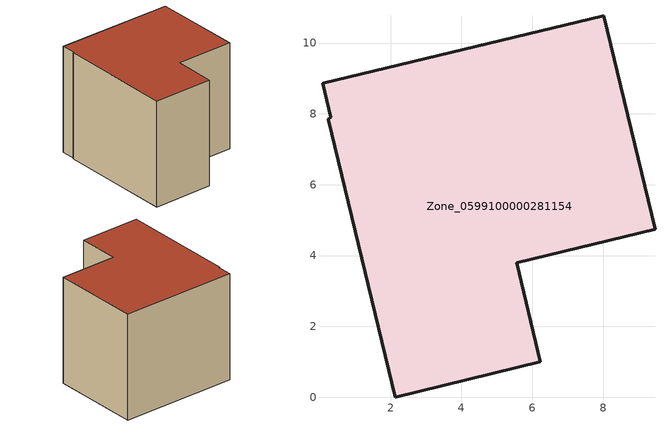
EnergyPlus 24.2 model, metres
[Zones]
Zone_0599100000281154
 floor ground (C_G): 5.56,3.8 6.23,1 2.13,0 0.24,7.84 0.31,7.9 0.08,8.87 8.02,10.77 9.47,4.75 z0
 wall outside (C_F): 0.24,7.84 2.13,0 6.23,1 5.56,3.8 9.47,4.75 8.02,10.77 0.08,8.87 0.31,7.9 0.24,7.84 z0:7.44
 roof outside (C_R): 8.02,10.77 0.08,8.87 0.31,7.9 0.24,7.84 2.13,0 6.23,1 5.56,3.8 9.47,4.75 z7.44
[BUILDING]
Pand.0599100000281154: North Axis=0; Terrain=City; Loads Convergence Tolerance Value=0.04; Temperature Convergence Tolerance Value=0.4; Solar Distribution=FullExterior; Maximum Number of Warmup Days=25; Minimum Number of Warmup Days=1
[Site:Location]
Rotterdam.The.Hague.AP_ZH_NLD Design_Conditions: Latitude=51.96; Longitude=4.45; Time Zone=1; Elevation=-4.5
[SITE:GROUNDTEMPERATURE:BUILDINGSURFACE]
18, 18, 18, 18, 18, 18, 18, 18, 18, 18, 18, 18
[MATERIAL] Thermal Absorptance=0.9; Solar Absorptance=0.7; Visible Absorptance=0.7
Name | Roughness | Thickness | Conductivity | Density | Specific Heat
G.TC.1965-1974 | MediumSmooth | 0.15 | 0.882353 | 540 | 1210
F.TC.1965-1974 | Rough | 0.3 | 0.697674 | 1920 | 840
R.TC.1965-1974 | MediumRough | 0.2 | 0.232558 | 1500 | 1000
[CONSTRUCTION]
C_G: G.TC.1965-1974
C_F: F.TC.1965-1974
C_R: R.TC.1965-1974
[ZONE]
Zone_0599100000281154: Type=1; Multiplier=1; Ceiling Height=Autocalculate; Volume=Autocalculate; Floor Area=autocalculate; Part of Total Floor Area=Yes
[ZONEINFILTRATION:DESIGNFLOWRATE]
Infil_Zone_0599100000281154: Zone or ZoneList or Space or SpaceList=Zone_0599100000281154; Schedule=AlwaysOn; Design Flow Rate Calculation Method=Flow/Area; Flow Rate per Floor Area=0.003; Constant Term Coefficient=1; Temperature Term Coefficient=0; Velocity Term Coefficient=0; Velocity Squared Term Coefficient=0
[HVACTEMPLATE:ZONE:IDEALLOADSAIRSYSTEM]
Zone_0599100000281154: Maximum Heating Supply Air Temperature=50; Minimum Cooling Supply Air Temperature=13; Maximum Heating Supply Air Humidity Ratio=0.0156; Minimum Cooling Supply Air Humidity Ratio=0.0077; Heating Limit=NoLimit; Cooling Limit=NoLimit; Dehumidification Control Type=ConstantSensibleHeatRatio; Cooling Sensible Heat Ratio=0.7; Dehumidification Setpoint=60; Humidification Control Type=None; Humidification Setpoint=30; Outdoor Air Method=None; Outdoor Air Flow Rate per Person=0.00944; Outdoor Air Flow Rate per Zone Floor Area=0; Outdoor Air Flow Rate per Zone=0; Demand Controlled Ventilation Type=None; Outdoor Air Economizer Type=NoEconomizer; Heat Recovery Type=None; Sensible Heat Recovery Effectiveness=0.7; Latent Heat Recovery Effectiveness=0.65
[ZONECONTROL:THERMOSTAT]
ThermostatControl_Zone_0599100000281154: Zone or ZoneList=Zone_0599100000281154; Control Type Schedule=DualSetpointControlType; Control 1=Thermostat_Zone_0599100000281154; Temperature Difference Between Cutout And Setpoint=0
[THERMOSTATSETPOINT:DUALSETPOINT]
Thermostat_Zone_0599100000281154: Heating Setpoint Temperature Schedule=HeatingSetpoint_Zone_0599100000281154; Cooling Setpoint Temperature Schedule=CoolingSetpoint_Zone_0599100000281154
[SCHEDULE:COMPACT]
HeatingSetpoint_Zone_0599100000281154: Through: 12/31, For: AllDays, Until: 24:00, 21
CoolingSetpoint_Zone_0599100000281154: Through: 12/31, For: AllDays, Until: 24:00, 24
DualSetpointControlType: Through: 12/31, For: AllDays, Until: 24:00, 4
AlwaysOn: Through: 12/31, For: AllDays, Until: 24:00, 1
